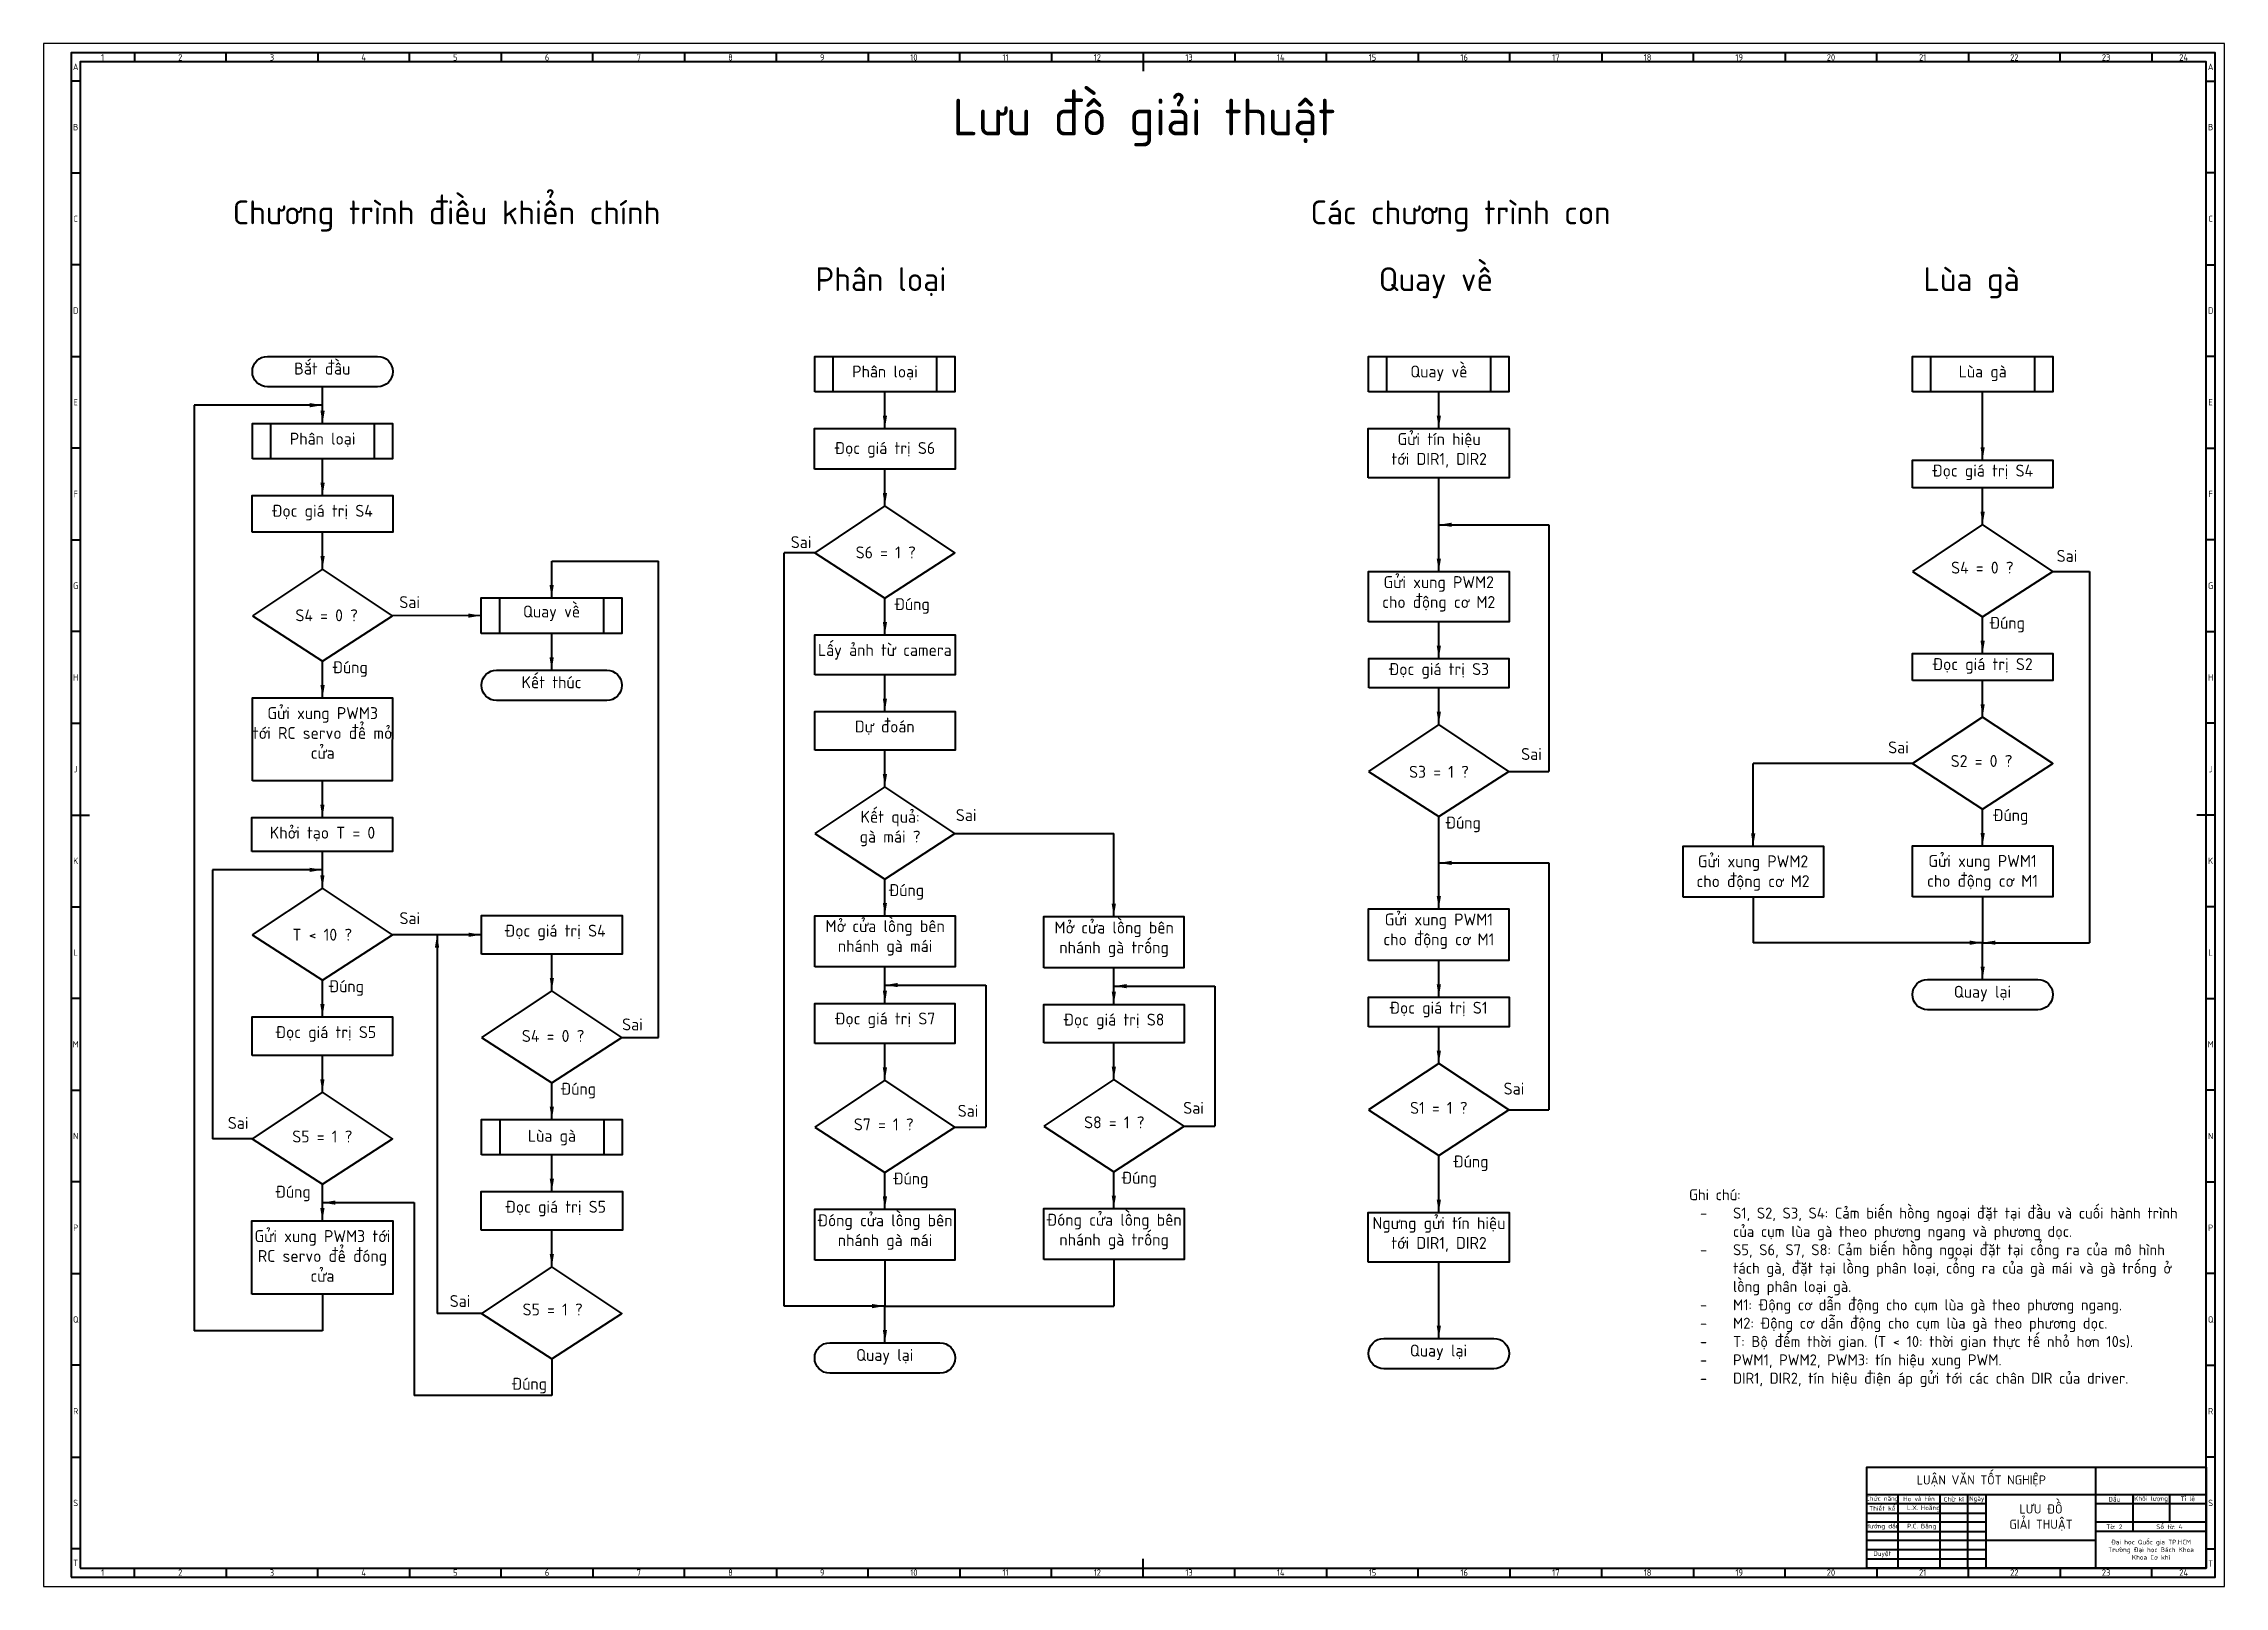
# Model space of a CAD drawing. Header units: millimetres. Extents: x -306 to 5587, y -2981 to 843.
# Drawn here: x 0 to 1189, y -1340 to -499 of the extents above; entities that cross this region are included whole.
import ezdxf

# ---------------------------------------------------------------- set-up
doc = ezdxf.new("R2010")
doc.units = ezdxf.units.MM
doc.header["$LTSCALE"] = 0.25
doc.layers.get('0').update_dxf_attribs({"lineweight": 70})
for name, color, linetype, lineweight in [('Frame 0.5', 170, 'Continuous', 50), ('Frame 1', 10, 'Continuous', 100), ('Text', 2, 'Continuous', 35)]:
    doc.layers.add(name, color=color, linetype=linetype, lineweight=lineweight)
doc.styles.add('TCVN', font='')
doc.styles.get('TCVN').set_extended_font_data('TCVN 7284')
doc.dimstyles.new('TCVN', dxfattribs={"dimtxt": 3.5, "dimasz": 3.5, "dimexe": 2, "dimexo": 0, "dimtad": 1, "dimtxsty": 'TCVN', "dimcen": 3.5, "dimclrd": 256, "dimclre": 256, "dimclrt": 256, "dimadec": 0, "dimazin": 0, "dimtfac": 1, "dimtmove": 0, "dimatfit": 3, "dimfxl": 1, "dimtfillclr": 256, "dimlwd": -1, "dimlwe": -1, "dimarcsym": 0})

msp = doc.modelspace()

# ---------------------------------------------------------------- linework, layer by layer
for p, q in [((335.3, -1040.3), (335.3, -780.7)), ((420.4, -776.1), (403.7, -776.1)), ((1095.4, -786.3), (1115.4, -786.3)), ((1115.4, -786.3), (1115.4, -988.7)), ((1018.9, -891.1), (932.1, -891.1)), ((798.9, -895.3), (820.7, -895.3)), ((496.9, -929.2), (583.5, -929.2)), ((932.1, -963.9), (932.1, -988.7)), ((1057.2, -963.7), (1057.2, -988.7)), ((315.3, -1040.3), (335.3, -1040.3)), ((798.9, -1079.9), (820.7, -1079.9)), ((496.9, -1089.2), (513.7, -1089.2)), ((621.8, -1088.8), (638.5, -1088.8)), ((113.7, -1095.7), (92, -1095.7)), ((458.7, -1161.8), (458.7, -1186.8)), ((583.5, -1161.4), (583.5, -1186.8)), ((152, -1180.3), (152, -1200.3)), ((458.7, -1186.8), (583.5, -1186.8)), ((152, -1200.3), (82.1, -1200.3)), ((238.8, -1190.9), (214.5, -1190.9)), ((277.1, -1215.6), (277.1, -1235.6)), ((277.1, -1235.6), (202, -1235.6))]:
    msp.add_line(p, q)
for points in [[(122.1, -685.7, -1), (122.1, -669.1), (182.1, -669.1, -1), (182.1, -685.7)], [(247, -856.7, -1), (247, -840.1), (307, -840.1, -1), (307, -856.7)], [(1027.2, -1025.3, -1), (1027.2, -1008.7), (1087.2, -1008.7, -1), (1087.2, -1025.3)], [(428.7, -1223.4, -1), (428.7, -1206.8), (488.7, -1206.8, -1), (488.7, -1223.4)], [(730.7, -1221, -1), (730.7, -1204.4), (790.7, -1204.4, -1), (790.7, -1221)]]:
    msp.add_lwpolyline(points, format="xyb", close=True)
for points in [[(420.4, -688.4), (420.4, -669.1), (496.9, -669.1), (496.9, -688.4)], [(430.4, -669.1), (486.9, -669.1), (486.9, -688.4), (430.4, -688.4)], [(722.4, -688.4), (722.4, -669.1), (798.9, -669.1), (798.9, -688.4)], [(732.4, -669.1), (788.9, -669.1), (788.9, -688.4), (732.4, -688.4)], [(1018.9, -688.4), (1018.9, -669.1), (1095.4, -669.1), (1095.4, -688.4)], [(1028.9, -669.1), (1085.4, -669.1), (1085.4, -688.4), (1028.9, -688.4)], [(113.8, -725), (113.8, -705.7), (190.3, -705.7), (190.3, -725)], [(123.8, -705.7), (180.3, -705.7), (180.3, -725), (123.8, -725)], [(420.3, -730.6), (420.3, -708.4), (497, -708.4), (497, -730.6)], [(722.2, -735.3), (722.2, -708.4), (799.1, -708.4), (799.1, -735.3)], [(1019, -740.8), (1019, -725.6), (1095.4, -725.6), (1095.4, -740.8)], [(113.7, -765), (113.7, -745), (190.4, -745), (190.4, -765)], [(420.4, -776.1), (458.7, -800.9), (496.9, -776.1), (458.7, -750.6)], [(1018.9, -786.3), (1057.2, -811.1), (1095.5, -786.3), (1057.2, -760.8)], [(113.8, -810.5), (152.1, -835.3), (190.3, -810.5), (152.1, -785)], [(722.4, -813.8), (722.4, -786.4), (799, -786.4), (799, -813.8)], [(238.6, -820.1), (238.6, -800.7), (315.2, -800.7), (315.2, -820.1)], [(248.7, -800.7), (305.3, -800.8), (305.3, -820.1), (248.7, -820.1)], [(420.4, -842.6), (420.4, -820.9), (497, -820.9), (497, -842.6)], [(1018.9, -845.7), (1018.9, -831.1), (1095.5, -831.1), (1095.5, -845.7)], [(722.5, -849.8), (722.5, -833.8), (798.8, -833.8), (798.8, -849.8)], [(113.8, -900.5), (113.9, -855.3), (190.2, -855.3), (190.1, -900.5)], [(420.4, -883.8), (420.4, -862.6), (497, -862.6), (497, -883.8)], [(1018.9, -891.1), (1057.2, -915.9), (1095.5, -891.1), (1057.2, -865.7)], [(722.4, -895.3), (760.7, -920), (798.9, -895.3), (760.7, -869.8)], [(420.4, -929.2), (458.7, -954), (496.9, -929.2), (458.7, -903.8)], [(113.6, -939), (113.6, -920.5), (190.3, -920.5), (190.3, -939)], [(893.9, -963.9), (893.9, -936.1), (970.4, -936.1), (970.4, -963.9)], [(1019, -963.7), (1019, -935.9), (1095.4, -935.9), (1095.4, -963.7)], [(113.7, -984.4), (152, -1009.2), (190.2, -984.4), (152, -959)], [(238.7, -994.9), (238.7, -973.9), (315.4, -973.9), (315.4, -994.9)], [(420.4, -1001.8), (420.4, -974), (497, -974), (497, -1001.8)], [(545.3, -1002.4), (545.3, -974.5), (621.7, -974.5), (621.7, -1002.4)], [(722.4, -998.4), (722.4, -970.3), (798.9, -970.3), (798.9, -998.4)], [(238.8, -1040.3), (277.1, -1065.1), (315.3, -1040.3), (277.1, -1014.9)], [(420.5, -1043.7), (420.5, -1021.8), (496.9, -1021.8), (496.9, -1043.7)], [(545.3, -1043.3), (545.3, -1022.4), (621.8, -1022.4), (621.8, -1043.3)], [(722.3, -1034.5), (722.3, -1018.4), (799, -1018.4), (799, -1034.5)], [(113.7, -1050.2), (113.7, -1029.2), (190.2, -1029.2), (190.2, -1050.2)], [(722.4, -1079.9), (760.7, -1104.7), (798.9, -1079.9), (760.7, -1054.5)], [(420.4, -1089.2), (458.7, -1114), (496.9, -1089.2), (458.7, -1063.7)], [(545.3, -1088.8), (583.5, -1113.6), (621.8, -1088.8), (583.5, -1063.3)], [(113.7, -1095.7), (152, -1120.4), (190.2, -1095.7), (152, -1070.2)], [(238.8, -1104.4), (238.8, -1085.1), (315.4, -1085.1), (315.4, -1104.4)], [(248.9, -1085.1), (305.4, -1085.1), (305.4, -1104.4), (248.9, -1104.4)], [(238.5, -1145.4), (238.5, -1124.4), (315.6, -1124.4), (315.6, -1145.4)], [(113.6, -1180.3), (113.6, -1140.4), (190.4, -1140.4), (190.4, -1180.3)], [(420.4, -1161.8), (420.4, -1134), (496.9, -1134), (496.9, -1161.8)], [(545.3, -1161.4), (545.3, -1133.6), (621.8, -1133.6), (621.8, -1161.4)], [(722.2, -1162.8), (722.2, -1135.8), (799.1, -1135.8), (799.1, -1162.8)], [(238.8, -1190.9), (277.1, -1215.6), (315.3, -1190.9), (277.1, -1165.4)]]:
    msp.add_lwpolyline(points, close=True)
at = {"layer": 'Defpoints'}
msp.add_lwpolyline([(0, -1339.6), (1189, -1339.6), (1189, -498.6), (0, -498.6)], close=True, dxfattribs=at)
at = {"layer": 'Frame 0.5'}
for p, q in [((49.5, -503.6), (49.5, -508.6)), ((99.5, -508.6), (99.5, -503.6)), ((149.5, -503.6), (149.5, -508.6)), ((199.5, -508.6), (199.5, -503.6)), ((249.5, -503.6), (249.5, -508.6)), ((299.5, -508.6), (299.5, -503.6)), ((349.5, -503.6), (349.5, -508.6)), ((399.5, -508.6), (399.5, -503.6)), ((449.5, -503.6), (449.5, -508.6)), ((499.5, -508.6), (499.5, -503.6)), ((549.5, -503.6), (549.5, -508.6)), ((649.5, -503.6), (649.5, -508.6)), ((699.5, -508.6), (699.5, -503.6)), ((749.5, -503.6), (749.5, -508.6)), ((799.5, -508.6), (799.5, -503.6)), ((849.5, -503.6), (849.5, -508.6)), ((899.5, -508.6), (899.5, -503.6)), ((949.5, -503.6), (949.5, -508.6)), ((999.5, -508.6), (999.5, -503.6)), ((1049.5, -503.6), (1049.5, -508.6)), ((1099.5, -508.6), (1099.5, -503.6)), ((1149.5, -503.6), (1149.5, -508.6)), ((20, -519.1), (15, -519.1)), ((1179, -519.1), (1184, -519.1)), ((15, -569.1), (20, -569.1)), ((1184, -569.1), (1179, -569.1)), ((20, -619.1), (15, -619.1)), ((1179, -619.1), (1184, -619.1)), ((15, -669.1), (20, -669.1)), ((1184, -669.1), (1179, -669.1)), ((20, -719.1), (15, -719.1)), ((1179, -719.1), (1184, -719.1)), ((15, -769.1), (20, -769.1)), ((1184, -769.1), (1179, -769.1)), ((20, -819.1), (15, -819.1)), ((1179, -819.1), (1184, -819.1)), ((15, -869.1), (20, -869.1)), ((1184, -869.1), (1179, -869.1)), ((15, -969.1), (20, -969.1)), ((1184, -969.1), (1179, -969.1)), ((20, -1019.1), (15, -1019.1)), ((1179, -1019.1), (1184, -1019.1)), ((15, -1069.1), (20, -1069.1)), ((1184, -1069.1), (1179, -1069.1)), ((20, -1119.1), (15, -1119.1)), ((1179, -1119.1), (1184, -1119.1)), ((15, -1169.1), (20, -1169.1)), ((1184, -1169.1), (1179, -1169.1)), ((20, -1219.1), (15, -1219.1)), ((1179, -1219.1), (1184, -1219.1)), ((15, -1269.1), (20, -1269.1)), ((1184, -1269.1), (1179, -1269.1)), ((1119, -1329.6), (1119, -1274.6)), ((994, -1289.6), (1179, -1289.6)), ((1059, -1294.6), (994, -1294.6)), ((1011, -1289.6), (1011, -1329.6)), ((1034, -1329.6), (1034, -1289.6)), ((1049, -1289.6), (1049, -1329.6)), ((1059, -1289.6), (1059, -1329.6)), ((1179, -1294.6), (1119, -1294.6)), ((1139, -1289.6), (1139, -1309.6)), ((1159, -1289.6), (1159, -1304.6)), ((994, -1299.6), (1059, -1299.6)), ((1059, -1304.6), (994, -1304.6)), ((1179, -1304.6), (1119, -1304.6)), ((20, -1319.1), (15, -1319.1)), ((994, -1309.6), (1059, -1309.6)), ((1119, -1314.6), (994, -1314.6)), ((1059, -1319.6), (994, -1319.6)), ((1179, -1309.6), (1119, -1309.6)), ((1179, -1319.1), (1184, -1319.1)), ((49.5, -1334.6), (49.5, -1329.6)), ((99.5, -1329.6), (99.5, -1334.6)), ((149.5, -1334.6), (149.5, -1329.6)), ((199.5, -1329.6), (199.5, -1334.6)), ((249.5, -1334.6), (249.5, -1329.6)), ((299.5, -1329.6), (299.5, -1334.6)), ((349.5, -1334.6), (349.5, -1329.6)), ((399.5, -1329.6), (399.5, -1334.6)), ((449.5, -1334.6), (449.5, -1329.6)), ((499.5, -1329.6), (499.5, -1334.6)), ((549.5, -1334.6), (549.5, -1329.6)), ((649.5, -1334.6), (649.5, -1329.6)), ((699.5, -1329.6), (699.5, -1334.6)), ((749.5, -1334.6), (749.5, -1329.6)), ((799.5, -1329.6), (799.5, -1334.6)), ((849.5, -1334.6), (849.5, -1329.6)), ((899.5, -1329.6), (899.5, -1334.6)), ((949.5, -1334.6), (949.5, -1329.6)), ((994, -1324.6), (1059, -1324.6)), ((999.5, -1329.6), (999.5, -1334.6)), ((1049.5, -1334.6), (1049.5, -1329.6)), ((1099.5, -1329.6), (1099.5, -1334.6)), ((1149.5, -1334.6), (1149.5, -1329.6))]:
    msp.add_line(p, q, dxfattribs=at)
msp.add_lwpolyline([(15, -1334.6), (1184, -1334.6), (1184, -503.6), (15, -503.6)], close=True, dxfattribs=at)
at = {"layer": 'Frame 1'}
for p, q in [((599.5, -503.6), (599.5, -513.6)), ((15, -919.1), (25, -919.1)), ((1184, -919.1), (1174, -919.1)), ((599.5, -1334.6), (599.5, -1324.6))]:
    msp.add_line(p, q, dxfattribs=at)
for points in [[(20, -1329.6), (1179, -1329.6), (1179, -508.6), (20, -508.6)], [(1179, -1329.6), (994, -1329.6), (994, -1274.6), (1179, -1274.6)]]:
    msp.add_lwpolyline(points, close=True, dxfattribs=at)

# ---------------------------------------------------------------- texts
at = {"ltscale": 1.5, "attachment_point": 1, "style": 'TCVN'}
for s, width, insert, char_height in [('\\pxqc;Lưu đồ giải thuật', 1000, (100, -528.6), 20), ('Chương trình điều khiển chính', 258.331, (103.1, -584.1), 13), ('Các chương trình con', 232.098, (690.8, -584.1), 13), ('Quay về', 244.428, (727.9, -620.5), 13), ('Phân loại', 244.428, (420.8, -620.5), 13), ('Lùa gà', 244.428, (1025, -620.5), 13), ('\\pxqc;Phân loại', 76.438, (420.5, -674.1), 6.5), ('\\pxqc;Quay về', 76.438, (722.5, -674.1), 6.5), ('\\pxqc;Lùa gà', 76.438, (1019, -674.1), 6.5), ('\\pxqc;Phân loại', 76.438, (113.9, -710.7), 6.5), ('\\pxqc;Gửi tín hiệu\\Ptới DIR1, DIR2', 76.712, (722.5, -710.9), 6.5), ('\\pxqc;Đọc giá trị S6', 76.733, (420.3, -715.8), 6.5), ('\\pxqc;Đọc giá trị S4', 76.6, (1018.9, -728.1), 6.5), ('\\pxqc;Đọc giá trị S4', 76.615, (113.7, -750), 6.5), ('\\pxqc;Sai', 14.38, (405.8, -767.1), 6.5), ('\\pxqc;S6 = 1 ?', 64.685, (426.8, -772.7), 6.5), ('\\pxqc;S4 = 0 ?', 60.267, (1026.9, -781), 6.5), ('\\pxqc;Sai', 15.547, (1095.4, -774.6), 6.5), ('\\pxqc;Gửi xung PWM2 \\Pcho động cơ M2', 76.702, (722.3, -788.9), 6.5), ('\\pxqc;S4 = 0 ?', 73.855, (117.4, -807), 6.5), ('\\pxqc;Sai', 17.923, (190.6, -799.8), 6.5), ('\\pxqc;Quay về', 76.659, (238.6, -804.9), 6.5), ('\\pxqc;Đúng', 29.645, (458.7, -800.9), 6.5), ('\\pxqc;Đúng', 26.847, (1057.2, -811.1), 6.5), ('\\pxqc;Lấy ảnh từ camera', 76.674, (420.3, -825.9), 6.5), ('\\pxqc;Đúng', 30.053, (152.1, -835.3), 6.5), ('\\pxqc;Kết thúc', 73.209, (240.3, -843.5), 6.5), ('\\pxqc;Đọc giá trị S3', 76.337, (722.6, -836.3), 6.5), ('\\pxqc;Đọc giá trị S2', 76.6, (1018.9, -833.6), 6.5), ('\\pxqc;Gửi xung PWM3 \\Ptới RC servo để mở cửa', 76.322, (114, -860.3), 6.5), ('\\pxqc;Dự đoán', 76.558, (420.3, -867.6), 6.5), ('\\pxqc;Sai', 18.235, (1002.2, -879), 6.5), ('\\pxqc;Sai', 20.842, (800.8, -882.6), 6.5), ('\\pxqc;S2 = 0 ?', 61.217, (1026, -886.4), 6.5), ('\\pxqc;S3 = 1 ?', 66.772, (727.4, -892.3), 6.5), ('\\pxqc;Kết quả: gà mái ?', 39.257, (441.9, -916.8), 6.5), ('\\pxqc;Khởi tạo T = 0', 76.707, (113.7, -925.5), 6.5), ('\\pxqc;Sai', 16.808, (494.6, -915.9), 6.5), ('\\pxqc;Đúng', 26.558, (760.7, -920), 6.5), ('\\pxqc;Đúng', 21.561, (1061.7, -915.9), 6.5), ('\\pxqc;Gửi xung PWM1 \\Pcho động cơ M1', 76.857, (1018.7, -940.9), 6.5), ('\\pxqc;Gửi xung PWM2\\Pcho động cơ M2', 76.199, (893.9, -941.1), 6.5), ('\\pxqc;Đúng', 73.855, (433.5, -956.8), 6.5), ('\\pxqc;Sai', 18.704, (190.3, -972.1), 6.5), ('\\pxqc;Mở cửa lồng bên nhánh gà mái', 76.623, (420.5, -976.4), 6.5), ('\\pxqc;Mở cửa lồng bên nhánh gà trống', 76.69, (545.3, -977.2), 6.5), ('\\pxqc;Gửi xung PWM1 \\Pcho động cơ M1', 76.842, (722.3, -972.8), 6.5), ('\\pxqc;T < 10 ?', 70.477, (116.7, -981.1), 6.5), ('\\pxqc; Đọc giá trị S4', 76.497, (238.7, -978.9), 6.5), ('\\pxqc;Đúng', 26.078, (152, -1009.2), 6.5), ('\\pxqc;Đọc giá trị S1', 76.47, (722.3, -1020.9), 6.5), ('\\pxqc;Quay lại', 73.209, (1020.5, -1012.2), 6.5), ('\\pxqc; Đọc giá trị S5', 76.634, (113.6, -1034.2), 6.5), ('\\pxqc;Sai', 20.467, (310.8, -1030), 6.5), ('\\pxqc;Đọc giá trị S7', 76.612, (420.5, -1026.8), 6.5), ('\\pxqc;Đọc giá trị S8', 76.714, (545.2, -1027.4), 6.5), ('\\pxqc;S4 = 0 ?', 63.791, (245.9, -1036.3), 6.5), ('\\pxqc;Đúng', 28.962, (277.1, -1065.1), 6.5), ('\\pxqc;Sai', 14.912, (794.2, -1065), 6.5), ('\\pxqc;Sai', 16.808, (495.6, -1077.1), 6.5), ('\\pxqc;Sai', 18.53, (617.7, -1075.5), 6.5), ('\\pxqc;S1 = 1 ?', 63.396, (729, -1075.5), 6.5), ('\\pxqc;Sai', 13.524, (99.3, -1083.7), 6.5), ('\\pxqc;S5 = 1 ?', 67.532, (118.2, -1091.1), 6.5), ('\\pxqc;Lùa gà', 76.494, (238.9, -1090.7), 6.5), ('\\pxqc;S7 = 1 ?', 61.361, (427.4, -1084.5), 6.5), ('\\pxqc;S8 = 1 ?', 60.738, (553.4, -1083.4), 6.5), ('\\pxqc;Đúng', 34.929, (760.7, -1104.7), 6.5), ('\\pxqc;Đúng', 28.172, (458.7, -1114), 6.5), ('\\pxqc;Đúng', 27.752, (583.5, -1113.6), 6.5), ('\\pxqc;Đúng', 24.029, (124, -1121.2), 6.5), ('\\pxqc; Đọc giá trị S5', 77.038, (238.7, -1129.4), 6.5), ('\\pxqc;Đóng cửa lồng bên nhánh gà mái', 76.717, (420.4, -1136.8), 6.5), ('\\pxqc;Đóng cửa lồng bên nhánh gà trống', 76.348, (545.5, -1136.5), 6.5), ('\\pxqc;Ngưng gửi tín hiệu\\Ptới DIR1, DIR2', 76.567, (722.5, -1138.3), 6.5), ('\\pxqc;Gửi xung PWM3 tới RC servo để đóng cửa', 77.026, (113.5, -1145.4), 6.5), ('\\pxqc;Sai', 21.082, (216.5, -1180.8), 6.5), ('\\pxqc;S5 = 1 ?', 59.695, (247.7, -1185.4), 6.5), ('\\pxqc;Quay lại', 73.209, (422, -1210.2), 6.5), ('\\pxqc;Quay lại', 73.209, (723.9, -1207.8), 6.5), ('\\pxqc;Đúng', 20.697, (254.5, -1225.9), 6.5)]:
    msp.add_mtext_dynamic_manual_height_columns(s, width=width, gutter_width=25, heights=[0], dxfattribs=dict(at, insert=insert, char_height=char_height))
at = {"layer": 'Text', "style": 'TCVN'}
for s, width, gutter_width, heights, insert, char_height, attachment_point in [('\\pxqc;A', 5, 17.5, [0], (17.5, -511.3), 3.5, 5), ('\\pxqc;1', 34.5, 17.5, [0], (32.2, -506.1), 3.5, 5), ('\\pxqc;2', 50, 17.5, [0], (74.5, -506.1), 3.5, 5), ('\\pxqc;3', 50, 17.5, [0], (124.5, -506.1), 3.5, 5), ('\\pxqc;4', 50, 17.5, [0], (174.5, -506.1), 3.5, 5), ('\\pxqc;5', 50, 17.5, [0], (224.5, -506.1), 3.5, 5), ('\\pxqc;6', 50, 17.5, [0], (274.5, -506.1), 3.5, 5), ('\\pxqc;7', 50, 17.5, [0], (324.5, -506.1), 3.5, 5), ('\\pxqc;8', 50, 17.5, [0], (374.5, -506.1), 3.5, 5), ('\\pxqc;9', 50, 17.5, [0], (424.5, -506.1), 3.5, 5), ('\\pxqc;10', 50, 17.5, [0], (474.5, -506.1), 3.5, 5), ('\\pxqc;11', 50, 17.5, [0], (524.5, -506.1), 3.5, 5), ('\\pxqc;12', 50, 17.5, [0], (574.5, -506.1), 3.5, 5), ('\\pxqc;13', 50, 17.5, [0], (624.5, -506.1), 3.5, 5), ('\\pxqc;14', 50, 17.5, [0], (674.5, -506.1), 3.5, 5), ('\\pxqc;15', 50, 17.5, [0], (724.5, -506.1), 3.5, 5), ('\\pxqc;16', 50, 17.5, [0], (774.5, -506.1), 3.5, 5), ('\\pxqc;17', 50, 17.5, [0], (824.5, -506.1), 3.5, 5), ('\\pxqc;18', 50, 17.5, [0], (874.5, -506.1), 3.5, 5), ('\\pxqc;19', 50, 17.5, [0], (924.5, -506.1), 3.5, 5), ('\\pxqc;20', 50, 17.5, [0], (974.5, -506.1), 3.5, 5), ('\\pxqc;21', 50, 17.5, [0], (1024.5, -506.1), 3.5, 5), ('\\pxqc;22', 50, 17.5, [0], (1074.5, -506.1), 3.5, 5), ('\\pxqc;23', 50, 17.5, [0], (1124.5, -506.1), 3.5, 5), ('\\pxqc;24', 34.5, 17.5, [0], (1166.8, -506.1), 3.5, 5), ('\\pxqc;A', 5, 17.5, [0], (1181.5, -511.3), 3.5, 5), ('\\pxqc;B', 5, 17.5, [0], (17.5, -544.1), 3.5, 5), ('\\pxqc;B', 5, 17.5, [0], (1181.5, -544.1), 3.5, 5), ('\\pxqc;C', 5, 17.5, [0], (17.5, -594.1), 3.5, 5), ('\\pxqc;C', 5, 17.5, [0], (1181.5, -594.1), 3.5, 5), ('\\pxqc;D', 5, 17.5, [0], (17.5, -644.1), 3.5, 5), ('\\pxqc;D', 5, 17.5, [0], (1181.5, -644.1), 3.5, 5), ('\\pxqc;E', 5, 17.5, [0], (17.5, -694.1), 3.5, 5), ('\\pxqc;E', 5, 17.5, [0], (1181.5, -694.1), 3.5, 5), ('\\pxqc;F', 5, 17.5, [0], (17.5, -744.1), 3.5, 5), ('\\pxqc;F', 5, 17.5, [0], (1181.5, -744.1), 3.5, 5), ('\\pxqc;G', 5, 17.5, [0], (17.5, -794.1), 3.5, 5), ('\\pxqc;G', 5, 17.5, [0], (1181.5, -794.1), 3.5, 5), ('\\pxqc;H', 5, 17.5, [0], (17.5, -844.1), 3.5, 5), ('\\pxqc;H', 5, 17.5, [0], (1181.5, -844.1), 3.5, 5), ('\\pxqc;J', 5, 17.5, [0], (17.5, -894.1), 3.5, 5), ('\\pxqc;J', 5, 17.5, [0], (1181.5, -894.1), 3.5, 5), ('\\pxqc;K', 5, 17.5, [0], (17.5, -944.1), 3.5, 5), ('\\pxqc;K', 5, 17.5, [0], (1181.5, -944.1), 3.5, 5), ('\\pxqc;L', 5, 17.5, [0], (17.5, -994.1), 3.5, 5), ('\\pxqc;L', 5, 17.5, [0], (1181.5, -994.1), 3.5, 5), ('\\pxqc;M', 5, 17.5, [0], (17.5, -1044.1), 3.5, 5), ('\\pxqc;M', 5, 17.5, [0], (1181.5, -1044.1), 3.5, 5), ('\\pxqc;N', 5, 17.5, [0], (17.5, -1094.1), 3.5, 5), ('\\pxqc;N', 5, 17.5, [0], (1181.5, -1094.1), 3.5, 5), ('Ghi chú:\\P\\pxi-3,l4,t4;-^IS1, S2, S3, S4: Cảm biến hồng ngoại đặt tại đầu và cuối hành trình của cụm lùa gà theo phương ngang và phương dọc.\\P-^IS5, S6, S7, S8: Cảm biến hồng ngoại đặt tại cổng ra của mô hình tách gà, đặt tại lồng phân loại, cổng ra của gà mái và gà trống ở lồng phân loại gà.\\P-^IM1: Động cơ dẫn động cho cụm lùa gà theo phương ngang.\\P-^IM2: Động cơ dẫn động cho cụm lùa gà theo phương dọc.\\P-^IT: Bộ đếm thời gian. (T < 10: thời gian thực tế nhỏ hơn 10s).\\P-^IPWM1, PWM2, PWM3: tín hiệu xung PWM.\\P-^IDIR1, DIR2, tín hiệu điện áp gửi tới các chân DIR của driver.', 276.5, 25, [355.8], (897.1, -1123.1), 6, 1), ('\\pxqc;P', 5, 17.5, [0], (17.5, -1144.1), 3.5, 5), ('\\pxqc;P', 5, 17.5, [0], (1181.5, -1144.1), 3.5, 5), ('\\pxqc;Q', 5, 17.5, [0], (17.5, -1194.1), 3.5, 5), ('\\pxqc;Q', 5, 17.5, [0], (1181.5, -1194.1), 3.5, 5), ('\\pxqc;R', 5, 17.5, [0], (17.5, -1244.1), 3.5, 5), ('\\pxqc;R', 5, 17.5, [0], (1181.5, -1244.1), 3.5, 5), ('LUẬN VĂN TỐT NGHIỆP', 125, 25, [0], (1056.5, -1282.1), 5, 5), ('\\pxqc;S', 5, 17.5, [0], (17.5, -1294.1), 3.5, 5), ('Chức năng', 17, 25, [0], (1002.5, -1292.1), 2.5, 5), ('Thiết kế', 17, 25, [0], (1002.5, -1297.1), 2.5, 5), ('Họ và tên', 23, 25, [0], (1022.5, -1292.1), 2.5, 5), ('\\pxi-3,l5,t5;L.X.^IHoằng', 23, 25, [0], (1011, -1297.1), 2.5, 4), ('Chữ kí', 15, 25, [0], (1041.5, -1292.1), 2.5, 5), ('Ngày', 10, 25, [0], (1054, -1292.1), 2.5, 5), ('LƯU ĐỒ \\PGIẢI THUẬT', 60, 25, [0], (1089, -1302.1), 5, 5), ('\\pxqc;Dấu', 20, 17.5, [0], (1129, -1292.1), 2.5, 5), ('\\pxqc;Khối lượng', 20, 17.5, [0], (1149, -1292.1), 2.5, 5), ('\\pxqc;Tỉ lệ', 20, 17.5, [0], (1169, -1292.1), 2.5, 5), ('\\pxqc;S', 5, 17.5, [0], (1181.5, -1294.1), 3.5, 5), ('Hướng dẫn', 17, 25, [0], (1002.5, -1307.1), 2.5, 5), ('\\pxi-3,l5,ql,t5;P.C.^IBằng', 23, 25, [0], (1011, -1307.1), 2.5, 4), ('Tờ: 2', 20, 17.5, [0], (1129, -1307.1), 2.5, 5), ('\\pxqc;Số tờ: 4', 40, 17.5, [0], (1159, -1307.1), 2.5, 5), ('Đại học Quốc gia TP.HCM\\PTrường Đại học Bách Khoa\\PKhoa Cơ khí', 60, 25, [0], (1149, -1319.6), 2.5, 5), ('\\pxqc;T', 5, 17.5, [0], (17.5, -1326.8), 3.5, 5), ('\\pxqc;1', 34.5, 17.5, [0], (32.2, -1332.1), 3.5, 5), ('\\pxqc;2', 50, 17.5, [0], (74.5, -1332.1), 3.5, 5), ('\\pxqc;3', 50, 17.5, [0], (124.5, -1332.1), 3.5, 5), ('\\pxqc;4', 50, 17.5, [0], (174.5, -1332.1), 3.5, 5), ('\\pxqc;5', 50, 17.5, [0], (224.5, -1332.1), 3.5, 5), ('\\pxqc;6', 50, 17.5, [0], (274.5, -1332.1), 3.5, 5), ('\\pxqc;7', 50, 17.5, [0], (324.5, -1332.1), 3.5, 5), ('\\pxqc;8', 50, 17.5, [0], (374.5, -1332.1), 3.5, 5), ('\\pxqc;9', 50, 17.5, [0], (424.5, -1332.1), 3.5, 5), ('\\pxqc;10', 50, 17.5, [0], (474.5, -1332.1), 3.5, 5), ('\\pxqc;11', 50, 17.5, [0], (524.5, -1332.1), 3.5, 5), ('\\pxqc;12', 50, 17.5, [0], (574.5, -1332.1), 3.5, 5), ('\\pxqc;13', 50, 17.5, [0], (624.5, -1332.1), 3.5, 5), ('\\pxqc;14', 50, 17.5, [0], (674.5, -1332.1), 3.5, 5), ('\\pxqc;15', 50, 17.5, [0], (724.5, -1332.1), 3.5, 5), ('\\pxqc;16', 50, 17.5, [0], (774.5, -1332.1), 3.5, 5), ('\\pxqc;17', 50, 17.5, [0], (824.5, -1332.1), 3.5, 5), ('\\pxqc;18', 50, 17.5, [0], (874.5, -1332.1), 3.5, 5), ('\\pxqc;19', 50, 17.5, [0], (924.5, -1332.1), 3.5, 5), ('\\pxqc;20', 50, 17.5, [0], (974.5, -1332.1), 3.5, 5), ('\\pxqc;Duyệt', 17, 25, [0], (1002.5, -1322.1), 2.5, 5), ('\\pxqc;21', 50, 17.5, [0], (1024.5, -1332.1), 3.5, 5), ('\\pxqc;22', 50, 17.5, [0], (1074.5, -1332.1), 3.5, 5), ('\\pxqc;23', 50, 17.5, [0], (1124.5, -1332.1), 3.5, 5), ('\\pxqc;24', 34.5, 17.5, [0], (1166.8, -1332.1), 3.5, 5), ('\\pxqc;T', 5, 17.5, [0], (1181.5, -1327.1), 3.5, 5)]:
    msp.add_mtext_dynamic_manual_height_columns(s, width=width, gutter_width=gutter_width, heights=heights, dxfattribs=dict(at, insert=insert, char_height=char_height, attachment_point=attachment_point))
at = {"layer": 'Text', "ltscale": 1.5, "insert": (115.3, -672.5), "char_height": 6.5, "attachment_point": 1, "style": 'TCVN'}
msp.add_mtext_dynamic_manual_height_columns('\\pxqc;Bắt đầu', width=73.209, gutter_width=25, heights=[0], dxfattribs=at)

# ---------------------------------------------------------------- leaders
for points, override in [([(152.1, -705.7), (152.1, -685.7)], {"dimasz": 7, "dimgap": 0.09, "dimtad": 0}), ([(458.7, -708.4), (458.7, -688.4)], {"dimasz": 7, "dimgap": 0.09, "dimtad": 0}), ([(760.7, -708.4), (760.7, -688.4)], {"dimasz": 7, "dimgap": 0.09, "dimtad": 0}), ([(1057.2, -725.6), (1057.2, -688.4)], {"dimasz": 7, "dimgap": 0.09, "dimtad": 0}), ([(152.1, -695.7), (82.1, -695.7), (82.1, -1200.3)], {"dimasz": 7, "dimgap": 0.09, "dimtad": 0}), ([(152.1, -745), (152.1, -725)], {"dimasz": 7, "dimgap": 0.09, "dimtad": 0}), ([(458.7, -750.6), (458.7, -730.6)], {"dimscale": 1, "dimasz": 7, "dimgap": 0.09, "dimtad": 0}), ([(760.7, -786.4), (760.7, -735.3)], {"dimasz": 7, "dimgap": 0.09, "dimtad": 0}), ([(1057.2, -760.8), (1057.2, -740.8)], {"dimasz": 7, "dimgap": 0.09, "dimtad": 0}), ([(760.7, -760.9), (820.7, -760.9), (820.7, -895.3)], {"dimasz": 7, "dimgap": 0.09, "dimtad": 0}), ([(152.1, -785), (152.1, -765)], {"dimasz": 7, "dimgap": 0.09, "dimtad": 0}), ([(277, -800.7), (277, -780.7), (335.3, -780.7)], {"dimasz": 7, "dimgap": 0.09, "dimtad": 0}), ([(458.7, -1186.8), (403.7, -1186.8), (403.7, -776.1)], {"dimasz": 7, "dimgap": 0.09, "dimtad": 0}), ([(458.7, -820.9), (458.7, -800.9)], {"dimasz": 7, "dimgap": 0.09, "dimtad": 0}), ([(238.6, -810.4), (190.3, -810.5)], {"dimasz": 7, "dimgap": 0.09, "dimtad": 0}), ([(277, -840.1), (277, -820.1)], {"dimasz": 7, "dimgap": 0.09, "dimtad": 0}), ([(760.7, -833.8), (760.7, -813.8)], {"dimasz": 7, "dimgap": 0.09, "dimtad": 0}), ([(1057.2, -831.1), (1057.2, -811.1)], {"dimasz": 7, "dimgap": 0.09, "dimtad": 0}), ([(152.1, -855.3), (152.1, -835.3)], {"dimasz": 7, "dimgap": 0.09, "dimtad": 0}), ([(458.7, -862.6), (458.7, -842.6)], {"dimasz": 7, "dimgap": 0.09, "dimtad": 0}), ([(760.7, -869.8), (760.7, -849.8)], {"dimasz": 7, "dimgap": 0.09, "dimtad": 0}), ([(1057.2, -865.7), (1057.2, -845.7)], {"dimasz": 7, "dimgap": 0.09, "dimtad": 0}), ([(458.7, -903.8), (458.7, -883.8)], {"dimasz": 7, "dimgap": 0.09, "dimtad": 0}), ([(932.1, -936.1), (932.1, -891.1)], {"dimasz": 7, "dimgap": 0.09, "dimtad": 0}), ([(152, -920.5), (152, -900.5)], {"dimasz": 7, "dimgap": 0.09, "dimtad": 0}), ([(760.7, -970.3), (760.7, -920)], {"dimasz": 7, "dimgap": 0.09, "dimtad": 0}), ([(1057.2, -935.9), (1057.2, -915.9)], {"dimasz": 7, "dimgap": 0.09, "dimtad": 0}), ([(152, -959), (152, -939)], {"dimasz": 7, "dimgap": 0.09, "dimtad": 0}), ([(583.5, -974.5), (583.5, -929.2)], {"dimasz": 7, "dimgap": 0.09, "dimtad": 0}), ([(152, -949), (92, -949), (92, -1095.7)], {"dimasz": 7, "dimgap": 0.09, "dimtad": 0}), ([(760.7, -945.2), (820.7, -945.2), (820.7, -1079.9)], {"dimasz": 7, "dimgap": 0.09, "dimtad": 0}), ([(458.7, -974), (458.7, -954)], {"dimasz": 7, "dimgap": 0.09, "dimtad": 0}), ([(238.7, -984.4), (190.2, -984.4)], {"dimasz": 7, "dimgap": 0.09, "dimtad": 0}), ([(214.5, -984.4), (214.5, -1190.9)], {"dimasz": 7, "dimgap": 0.09, "dimtad": 0}), ([(277.1, -1014.9), (277.1, -994.9)], {"dimasz": 7, "dimgap": 0.09, "dimtad": 0}), ([(760.7, -1018.4), (760.7, -998.4)], {"dimasz": 7, "dimgap": 0.09, "dimtad": 0}), ([(1057.2, -988.7), (932.1, -988.7)], {"dimasz": 7, "dimgap": 0.09, "dimtad": 0}), ([(1057.2, -1008.7), (1057.2, -988.7)], {"dimasz": 7, "dimgap": 0.09, "dimtad": 0}), ([(1057.2, -988.7), (1115.4, -988.7)], {"dimasz": 7, "dimgap": 0.09, "dimtad": 0}), ([(152, -1029.2), (152, -1009.2)], {"dimasz": 7, "dimgap": 0.09, "dimtad": 0}), ([(458.7, -1021.8), (458.7, -1001.8)], {"dimasz": 7, "dimgap": 0.09, "dimtad": 0}), ([(583.5, -1022.4), (583.5, -1002.4)], {"dimasz": 7, "dimgap": 0.09, "dimtad": 0}), ([(458.7, -1011.8), (513.7, -1011.8), (513.7, -1089.2)], {"dimasz": 7, "dimgap": 0.09, "dimtad": 0}), ([(583.5, -1012.4), (638.5, -1012.4), (638.5, -1088.8)], {"dimasz": 7, "dimgap": 0.09, "dimtad": 0}), ([(458.7, -1063.7), (458.7, -1043.7)], {"dimasz": 7, "dimgap": 0.09, "dimtad": 0}), ([(583.5, -1063.3), (583.5, -1043.3)], {"dimasz": 7, "dimgap": 0.09, "dimtad": 0}), ([(760.7, -1054.5), (760.7, -1034.5)], {"dimasz": 7, "dimgap": 0.09, "dimtad": 0}), ([(152, -1070.2), (152, -1050.2)], {"dimasz": 7, "dimgap": 0.09, "dimtad": 0}), ([(277.1, -1085.1), (277.1, -1065.1)], {"dimasz": 7, "dimgap": 0.09, "dimtad": 0}), ([(277.1, -1124.4), (277.1, -1104.4)], {"dimasz": 7, "dimgap": 0.09, "dimtad": 0}), ([(760.7, -1135.8), (760.7, -1104.7)], {"dimasz": 7, "dimgap": 0.09, "dimtad": 0}), ([(458.7, -1134), (458.7, -1114)], {"dimasz": 7, "dimgap": 0.09, "dimtad": 0}), ([(583.5, -1133.6), (583.5, -1113.6)], {"dimasz": 7, "dimgap": 0.09, "dimtad": 0}), ([(152, -1140.4), (152, -1120.4)], {"dimasz": 7, "dimgap": 0.09, "dimtad": 0}), ([(152, -1130.4), (202, -1130.4), (202, -1235.6)], {"dimasz": 7, "dimgap": 0.09, "dimtad": 0}), ([(277.1, -1165.4), (277.1, -1145.4)], {"dimasz": 7, "dimgap": 0.09, "dimtad": 0}), ([(760.7, -1204.4), (760.7, -1162.8)], {"dimasz": 7, "dimgap": 0.625, "dimtad": 0}), ([(458.7, -1206.8), (458.7, -1186.8)], {"dimasz": 7, "dimgap": 0.09, "dimtad": 0})]:
    msp.add_leader(points, dimstyle='TCVN', override=override)

doc.saveas('drawing.dxf')
